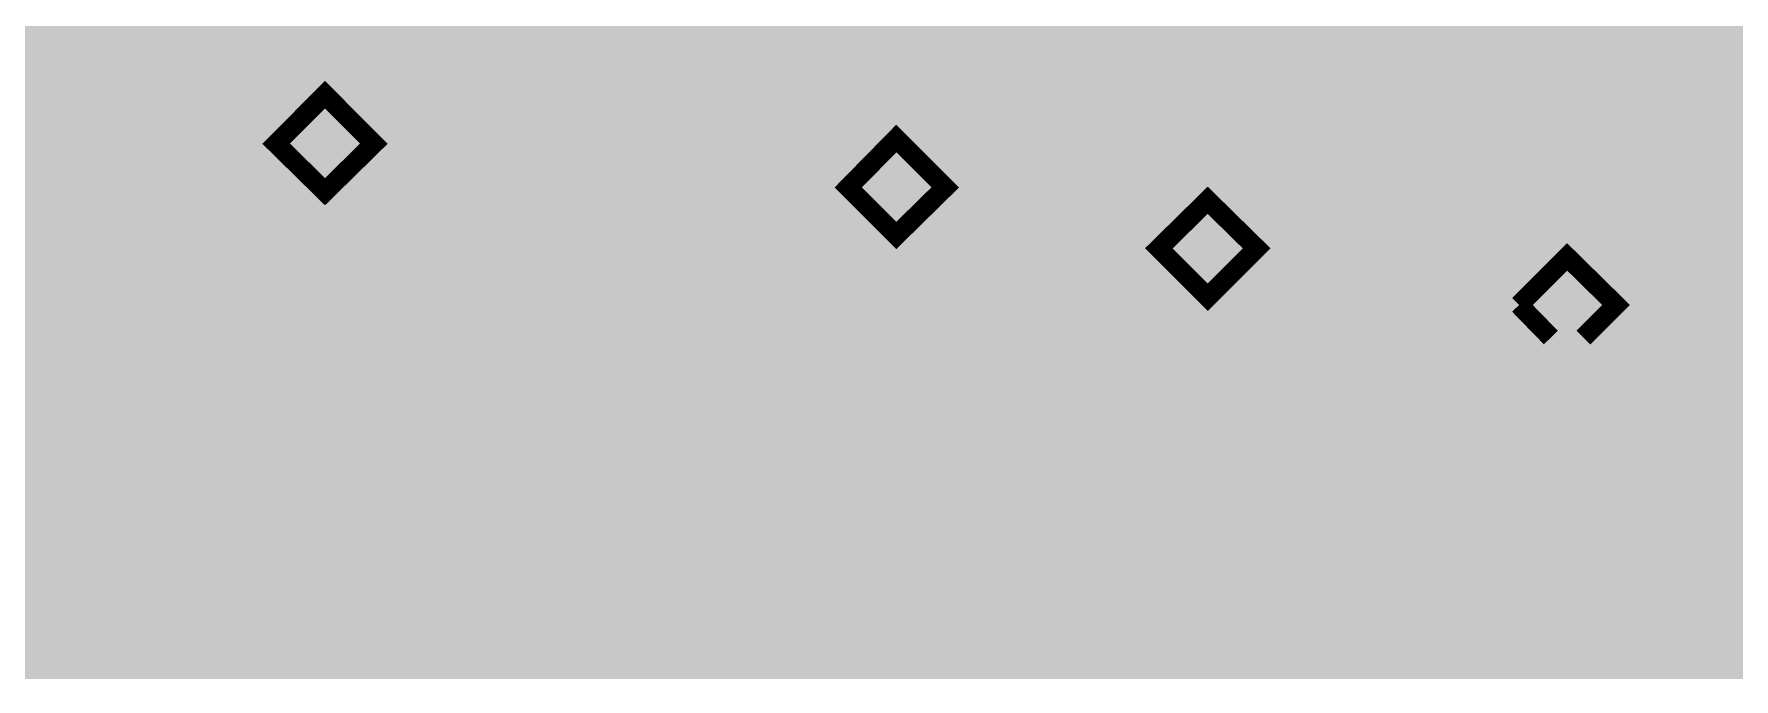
# Model space of a CAD drawing. Header units: millimetres. Extents: x 92 to 588, y 96 to 434.
# Drawn here: x 377.94 to 412.9, y 223.9 to 237.16 of the extents above; entities that cross this region are included whole.
import ezdxf

# ---------------------------------------------------------------- set-up
doc = ezdxf.new("R2010")
doc.units = ezdxf.units.MM
doc.layers.add('H', color=7, linetype='Continuous')
doc.layers.add('P', color=7, linetype='Continuous')

msp = doc.modelspace()

# ---------------------------------------------------------------- hatches: boundary and pattern name
at = {"layer": 'H', "linetype": 'Continuous'}
for points in [[(291.162, 223.903), (291.162, 433.788), (588.166, 433.788), (588.166, 223.903), (291.162, 223.903)], [(402.393, 233.639), (403.592, 235.915), (402.252, 235.915), (402.252, 236.215), (403.892, 236.215), (403.892, 235.844), (402.763, 233.639), (402.393, 233.639)], [(404.58, 233.586), (404.51, 233.604), (404.439, 233.604), (404.368, 233.622), (404.368, 233.957), (404.439, 233.939), (404.51, 233.904), (404.615, 233.886), (404.704, 233.886), (404.792, 233.886), (404.933, 233.922), (405.074, 233.974), (405.18, 234.063), (405.286, 234.168), (405.356, 234.31), (405.409, 234.468), (405.444, 234.645), (405.462, 234.751), (405.356, 234.945), (405.462, 234.998), (405.462, 235.068), (405.462, 235.297), (405.444, 235.509), (405.427, 235.597), (405.391, 235.668), (405.321, 235.791), (405.286, 235.844), (405.25, 235.879), (405.162, 235.95), (405.127, 235.968), (405.056, 235.985), (404.95, 235.985), (404.862, 235.985), (404.721, 235.932), (404.651, 235.879), (404.615, 235.844), (404.58, 235.791), (404.545, 235.703), (404.492, 235.544), (404.492, 235.403), (404.492, 235.315), (404.51, 235.192), (404.527, 235.121), (404.562, 235.068), (404.615, 234.98), (404.668, 234.945), (404.704, 234.927), (404.774, 234.892), (404.809, 234.874), (404.898, 234.856), (405.003, 234.856), (405.109, 234.856), (405.233, 234.892), (405.356, 234.945), (405.462, 234.751), (405.321, 234.662), (405.197, 234.609), (405.127, 234.592), (404.986, 234.574), (404.915, 234.574), (404.774, 234.574), (404.651, 234.609), (404.598, 234.627), (404.474, 234.68), (404.421, 234.715), (404.351, 234.786), (404.245, 234.909), (404.21, 234.998), (404.174, 235.068), (404.139, 235.28), (404.139, 235.386), (404.139, 235.474), (404.174, 235.668), (404.21, 235.756), (404.245, 235.827), (404.333, 235.968), (404.386, 236.038), (404.439, 236.091), (404.562, 236.179), (404.651, 236.215), (404.721, 236.232), (404.88, 236.268), (404.968, 236.268), (405.056, 236.268), (405.215, 236.25), (405.286, 236.215), (405.356, 236.179), (405.48, 236.091), (405.533, 236.038), (405.603, 235.968), (405.709, 235.774), (405.744, 235.668), (405.78, 235.544), (405.815, 235.262), (405.815, 235.086), (405.815, 234.927), (405.78, 234.627), (405.744, 234.486), (405.709, 234.345), (405.603, 234.098), (405.533, 234.01), (405.462, 233.904), (405.268, 233.745), (405.18, 233.692), (405.056, 233.639), (404.809, 233.586), (404.651, 233.586), (404.58, 233.586)], [(407.984, 233.586), (407.826, 233.622), (407.755, 233.639), (407.685, 233.675), (407.561, 233.763), (407.508, 233.816), (407.438, 233.886), (407.332, 234.08), (407.296, 234.204), (407.261, 234.31), (407.226, 234.609), (407.208, 234.768), (407.226, 234.945), (407.261, 235.244), (407.279, 235.386), (407.332, 235.509), (407.438, 235.756), (407.508, 235.862), (407.579, 235.95), (407.755, 236.109), (407.861, 236.162), (407.984, 236.215), (408.231, 236.268), (408.372, 236.268), (408.461, 236.268), (408.531, 236.268), (408.602, 236.25), (408.672, 236.232), (408.672, 235.897), (408.602, 235.932), (408.514, 235.95), (408.425, 235.968), (408.337, 235.968), (408.249, 235.968), (408.108, 235.95), (407.967, 235.897), (407.861, 235.809), (407.808, 235.756), (407.755, 235.703), (407.685, 235.562), (407.614, 235.403), (407.579, 235.209), (407.579, 235.103), (407.685, 234.927), (407.579, 234.856), (407.561, 234.821), (407.561, 234.786), (407.561, 234.751), (407.561, 234.698), (407.561, 234.574), (407.596, 234.345), (407.614, 234.257), (407.649, 234.186), (407.72, 234.063), (407.755, 234.01), (407.826, 233.939), (407.896, 233.904), (407.984, 233.869), (408.073, 233.869), (408.178, 233.869), (408.302, 233.922), (408.372, 233.974), (408.408, 234.01), (408.443, 234.063), (408.496, 234.151), (408.531, 234.327), (408.549, 234.468), (408.531, 234.539), (408.514, 234.68), (408.496, 234.733), (408.478, 234.786), (408.408, 234.874), (408.372, 234.909), (408.337, 234.945), (408.249, 234.98), (408.214, 234.98), (408.125, 234.998), (408.037, 234.998), (407.914, 234.998), (407.79, 234.962), (407.685, 234.927), (407.579, 235.103), (407.702, 235.192), (407.826, 235.244), (407.896, 235.262), (408.037, 235.28), (408.108, 235.297), (408.249, 235.28), (408.372, 235.262), (408.425, 235.244), (408.549, 235.174), (408.619, 235.139), (408.672, 235.086), (408.778, 234.945), (408.831, 234.856), (408.849, 234.786), (408.884, 234.592), (408.902, 234.468), (408.884, 234.38), (408.849, 234.186), (408.831, 234.116), (408.796, 234.027), (408.708, 233.886), (408.655, 233.833), (408.584, 233.763), (408.461, 233.675), (408.39, 233.639), (408.32, 233.622), (408.161, 233.586), (407.984, 233.586)], [(409.801, 233.586), (409.607, 233.604), (409.501, 233.639), (409.325, 233.675), (409.184, 233.745), (409.184, 234.116), (409.325, 234.027), (409.501, 233.957), (409.59, 233.922), (409.784, 233.886), (409.872, 233.886), (409.978, 233.886), (410.083, 233.922), (410.136, 233.939), (410.225, 233.992), (410.26, 234.027), (410.33, 234.116), (410.366, 234.204), (410.383, 234.239), (410.401, 234.362), (410.401, 234.504), (410.383, 234.609), (410.366, 234.662), (410.348, 234.698), (410.277, 234.768), (410.242, 234.803), (410.172, 234.856), (410.083, 234.874), (409.978, 234.892), (409.854, 234.892), (409.713, 234.892), (409.713, 235.192), (409.819, 235.192), (409.942, 235.192), (410.136, 235.244), (410.207, 235.297), (410.242, 235.315), (410.295, 235.386), (410.348, 235.509), (410.348, 235.615), (410.348, 235.668), (410.33, 235.756), (410.313, 235.791), (410.295, 235.827), (410.242, 235.879), (410.154, 235.932), (410.066, 235.968), (409.995, 235.968), (409.907, 235.968), (409.801, 235.968), (409.713, 235.95), (409.625, 235.932), (409.537, 235.897), (409.448, 235.862), (409.378, 235.827), (409.325, 235.791), (409.272, 235.756), (409.254, 236.109), (409.378, 236.179), (409.554, 236.232), (409.66, 236.25), (409.836, 236.268), (409.925, 236.285), (410.101, 236.268), (410.242, 236.25), (410.295, 236.215), (410.419, 236.162), (410.471, 236.126), (410.524, 236.091), (410.613, 235.985), (410.665, 235.862), (410.701, 235.738), (410.701, 235.65), (410.701, 235.544), (410.63, 235.368), (410.56, 235.28), (410.489, 235.209), (410.33, 235.103), (410.225, 235.068), (410.313, 235.033), (410.401, 234.998), (410.489, 234.945), (410.577, 234.892), (410.613, 234.839), (410.683, 234.751), (410.701, 234.698), (410.718, 234.627), (410.754, 234.486), (410.754, 234.398), (410.754, 234.327), (410.718, 234.151), (410.701, 234.08), (410.665, 234.01), (410.577, 233.886), (410.524, 233.816), (410.471, 233.763), (410.33, 233.675), (410.26, 233.639), (410.172, 233.622), (409.995, 233.586), (409.801, 233.586)], [(383.925, 233.922), (382.92, 234.909), (383.925, 235.915), (384.93, 234.909), (383.925, 233.922)], [(384.242, 232.563), (385.424, 234.839), (384.101, 234.839), (384.101, 235.156), (385.742, 235.156), (385.742, 234.768), (384.613, 232.563), (384.242, 232.563)], [(386.835, 232.51), (386.747, 232.51), (386.571, 232.546), (386.412, 232.599), (386.271, 232.687), (386.218, 232.722), (386.165, 232.793), (386.077, 232.916), (386.059, 232.969), (386.024, 233.057), (386.006, 233.198), (385.989, 233.287), (386.006, 233.392), (386.059, 233.569), (386.112, 233.675), (386.165, 233.745), (386.324, 233.886), (386.43, 233.939), (386.571, 233.816), (386.465, 233.692), (386.43, 233.622), (386.394, 233.551), (386.341, 233.392), (386.341, 233.304), (386.359, 233.198), (386.43, 233.004), (386.483, 232.916), (386.553, 232.846), (386.747, 232.775), (386.835, 232.775), (386.941, 232.775), (387.118, 232.846), (387.188, 232.898), (387.259, 232.969), (387.312, 233.145), (387.329, 233.251), (387.329, 233.339), (387.294, 233.463), (387.259, 233.516), (387.223, 233.551), (387.1, 233.657), (387.029, 233.692), (386.959, 233.727), (386.871, 233.763), (386.765, 233.816), (386.641, 233.869), (386.571, 233.816), (386.43, 233.939), (386.341, 234.01), (386.2, 234.133), (386.147, 234.204), (386.112, 234.274), (386.059, 234.433), (386.059, 234.521), (386.059, 234.609), (386.095, 234.733), (386.147, 234.856), (386.236, 234.962), (386.289, 235.015), (386.341, 235.068), (386.465, 235.139), (386.606, 235.192), (386.747, 235.209), (386.924, 235.209), (387.082, 235.192), (387.223, 235.139), (387.347, 235.068), (387.4, 235.033), (387.453, 234.98), (387.541, 234.874), (387.594, 234.751), (387.611, 234.627), (387.611, 234.557), (387.611, 234.468), (387.559, 234.292), (387.523, 234.204), (387.453, 234.133), (387.312, 233.992), (387.223, 233.939), (387.082, 234.08), (387.188, 234.204), (387.223, 234.274), (387.241, 234.327), (387.276, 234.468), (387.276, 234.557), (387.276, 234.627), (387.206, 234.786), (387.153, 234.839), (387.135, 234.874), (387.065, 234.909), (386.941, 234.945), (386.835, 234.962), (386.747, 234.945), (386.588, 234.892), (386.535, 234.856), (386.5, 234.821), (386.447, 234.768), (386.412, 234.662), (386.412, 234.574), (386.412, 234.504), (386.447, 234.398), (386.465, 234.345), (386.5, 234.31), (386.588, 234.221), (386.659, 234.186), (386.712, 234.168), (386.818, 234.116), (386.924, 234.063), (387.012, 234.027), (387.082, 234.08), (387.223, 233.939), (387.329, 233.886), (387.506, 233.745), (387.559, 233.675), (387.611, 233.604), (387.682, 233.41), (387.682, 233.287), (387.682, 233.198), (387.647, 233.057), (387.594, 232.916), (387.506, 232.793), (387.435, 232.74), (387.382, 232.687), (387.241, 232.599), (387.1, 232.546), (386.924, 232.51), (386.835, 232.51)], [(389.922, 232.51), (389.834, 232.51), (389.675, 232.546), (389.605, 232.581), (389.534, 232.599), (389.411, 232.687), (389.34, 232.74), (389.287, 232.828), (389.181, 233.004), (389.146, 233.128), (389.111, 233.251), (389.058, 233.533), (389.058, 233.71), (389.058, 233.869), (389.093, 234.168), (389.128, 234.31), (389.164, 234.451), (389.27, 234.68), (389.34, 234.786), (389.411, 234.874), (389.605, 235.033), (389.71, 235.086), (389.816, 235.139), (390.081, 235.192), (390.222, 235.192), (390.31, 235.192), (390.381, 235.192), (390.451, 235.174), (390.522, 235.156), (390.522, 234.839), (390.451, 234.856), (390.363, 234.874), (390.275, 234.892), (390.169, 234.909), (390.099, 234.892), (389.957, 234.874), (389.816, 234.821), (389.71, 234.733), (389.658, 234.68), (389.605, 234.627), (389.534, 234.486), (389.464, 234.327), (389.428, 234.133), (389.411, 234.045), (389.534, 233.851), (389.411, 233.798), (389.411, 233.745), (389.411, 233.71), (389.411, 233.675), (389.411, 233.622), (389.411, 233.498), (389.446, 233.287), (389.464, 233.198), (389.499, 233.11), (389.552, 232.987), (389.587, 232.951), (389.675, 232.863), (389.746, 232.828), (389.834, 232.81), (389.922, 232.793), (390.028, 232.81), (390.151, 232.846), (390.222, 232.916), (390.257, 232.951), (390.293, 232.987), (390.345, 233.075), (390.381, 233.251), (390.381, 233.392), (390.381, 233.463), (390.363, 233.604), (390.345, 233.657), (390.328, 233.71), (390.257, 233.798), (390.204, 233.851), (390.169, 233.869), (390.099, 233.904), (390.063, 233.922), (389.975, 233.922), (389.887, 233.939), (389.763, 233.922), (389.64, 233.904), (389.534, 233.851), (389.411, 234.045), (389.552, 234.116), (389.675, 234.168), (389.746, 234.186), (389.887, 234.221), (389.957, 234.221), (390.099, 234.204), (390.222, 234.186), (390.275, 234.168), (390.398, 234.116), (390.451, 234.063), (390.522, 234.01), (390.628, 233.869), (390.663, 233.798), (390.698, 233.71), (390.734, 233.516), (390.734, 233.41), (390.734, 233.304), (390.698, 233.128), (390.681, 233.04), (390.645, 232.951), (390.557, 232.81), (390.504, 232.757), (390.434, 232.704), (390.31, 232.616), (390.24, 232.581), (390.169, 232.546), (390.01, 232.51), (389.922, 232.51)], [(391.633, 232.51), (391.439, 232.546), (391.351, 232.563), (391.175, 232.616), (391.033, 232.669), (391.033, 233.04), (391.175, 232.969), (391.351, 232.881), (391.439, 232.846), (391.615, 232.81), (391.721, 232.81), (391.827, 232.828), (391.933, 232.846), (391.986, 232.863), (392.074, 232.916), (392.109, 232.951), (392.162, 233.04), (392.215, 233.128), (392.233, 233.181), (392.25, 233.287), (392.25, 233.428), (392.233, 233.533), (392.215, 233.586), (392.18, 233.639), (392.127, 233.71), (392.092, 233.727), (392.021, 233.78), (391.915, 233.798), (391.827, 233.816), (391.704, 233.816), (391.563, 233.816), (391.563, 234.116), (391.668, 234.116), (391.792, 234.116), (391.968, 234.168), (392.056, 234.221), (392.092, 234.257), (392.145, 234.327), (392.198, 234.451), (392.198, 234.539), (392.198, 234.592), (392.18, 234.68), (392.162, 234.715), (392.145, 234.751), (392.092, 234.803), (392.056, 234.821), (392.004, 234.874), (391.915, 234.892), (391.845, 234.909), (391.757, 234.909), (391.651, 234.909), (391.563, 234.874), (391.474, 234.856), (391.369, 234.821), (391.298, 234.786), (391.227, 234.751), (391.175, 234.715), (391.122, 234.68), (391.104, 235.05), (391.227, 235.103), (391.404, 235.156), (391.51, 235.174), (391.686, 235.209), (391.774, 235.209), (391.951, 235.192), (392.074, 235.174), (392.145, 235.156), (392.268, 235.103), (392.321, 235.05), (392.374, 235.015), (392.462, 234.909), (392.515, 234.803), (392.55, 234.662), (392.55, 234.574), (392.55, 234.486), (392.48, 234.292), (392.409, 234.204), (392.339, 234.133), (392.162, 234.027), (392.074, 234.01), (392.162, 233.957), (392.25, 233.922), (392.339, 233.886), (392.427, 233.816), (392.462, 233.78), (392.515, 233.675), (392.55, 233.622), (392.568, 233.551), (392.603, 233.41), (392.603, 233.251), (392.568, 233.093), (392.533, 233.004), (392.515, 232.934), (392.427, 232.81), (392.374, 232.757), (392.321, 232.704), (392.18, 232.599), (392.092, 232.581), (392.021, 232.546), (391.845, 232.51), (391.739, 232.51), (391.633, 232.51)], [(395.672, 233.022), (394.685, 234.01), (395.672, 235.015), (396.678, 234.01), (395.672, 233.022)], [(406.291, 233.639), (406.291, 234.133), (406.714, 234.133), (406.714, 233.639), (406.291, 233.639)], [(402.075, 231.752), (401.07, 232.757), (402.075, 233.745), (403.081, 232.757), (402.075, 231.752)], [(388.141, 232.563), (388.141, 233.057), (388.564, 233.057), (388.564, 232.563), (388.141, 232.563)], [(409.131, 230.923), (408.478, 231.593), (409.466, 232.581), (410.471, 231.593), (409.801, 230.923), (409.131, 230.923)]]:
    msp.add_hatch(color=7, dxfattribs=at).paths.add_polyline_path(points)

# ---------------------------------------------------------------- linework, layer by layer
at = {"layer": 'P', "color": 7, "const_width": 0.4}
for points in [[(382.92, 234.909), (383.925, 233.922), (384.93, 234.909), (383.925, 235.915), (382.92, 234.909), (382.92, 234.909)], [(394.685, 234.01), (395.672, 233.022), (396.678, 234.01), (395.672, 235.015), (394.685, 234.01), (394.685, 234.01)], [(401.07, 232.757), (402.075, 231.752), (403.081, 232.757), (402.075, 233.745), (401.07, 232.757), (401.07, 232.757)], [(409.801, 230.923), (410.471, 231.593), (409.466, 232.581), (408.478, 231.593), (408.478, 231.593)], [(408.478, 231.593), (409.131, 230.923)]]:
    msp.add_lwpolyline(points, dxfattribs=at)

doc.saveas('drawing.dxf')
